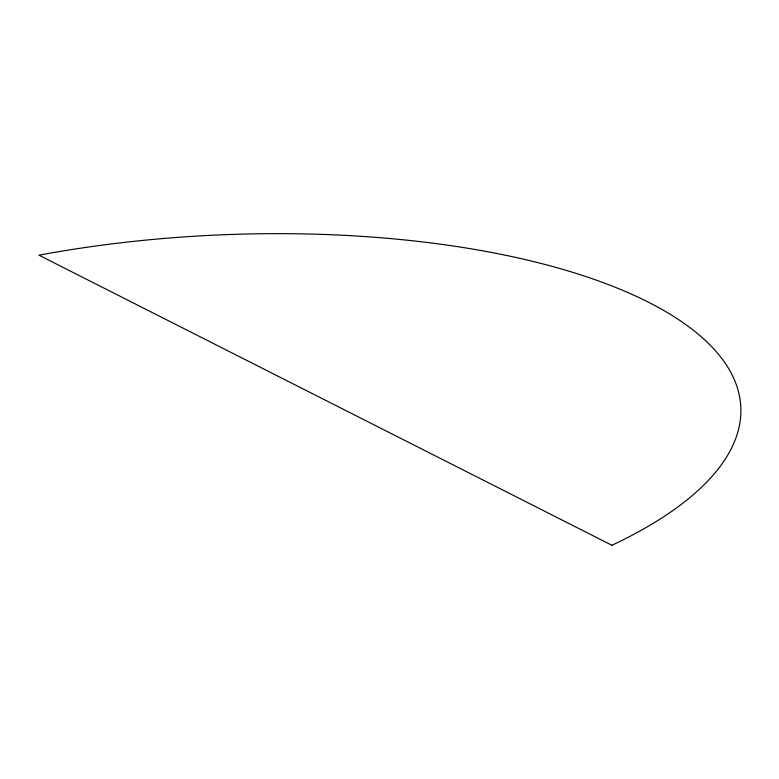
<?xml version="1.0" encoding="UTF-8"?>
<svg xmlns="http://www.w3.org/2000/svg" width="779" height="779" viewBox="0 0 779 779"><rect width="100%" height="100%" fill="white"/><g stroke="black" fill="none" stroke-linecap="round" stroke-linejoin="round"><path stroke-width="1.17" d="M611.904 545.271L38.95 255.181A515.961 195.782 -2.6 0 1 648.245 302.116A515.961 195.782 -2.6 0 1 611.904 545.271"/></g></svg>
